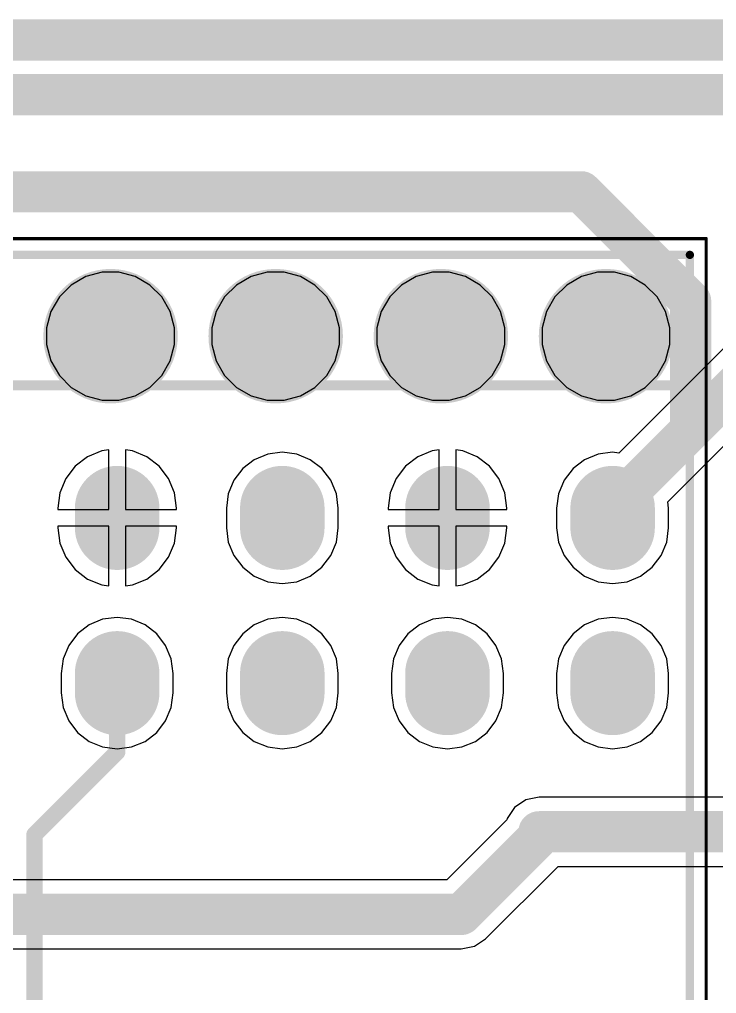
# Model space of a CAD drawing. Header units: inches. Extents: x -0.01 to 8.25, y -0.01 to 4.91.
# Drawn here: x 1.791 to 2.213, y 1.17 to 1.76 of the extents above; entities that cross this region are included whole.
import ezdxf

# ---------------------------------------------------------------- set-up
doc = ezdxf.new("R2010")
doc.units = ezdxf.units.IN
doc.header["$MEASUREMENT"] = 0
for name, color, linetype in [('Bottom Layer', 5, 'Continuous'), ('Bottom Solder', 6, 'Continuous'), ('Multi-Layer', 9, 'Continuous'), ('Pad Holes', 156, 'Continuous'), ('Top Assembly', 56, 'Continuous'), ('Top Courtyard', 56, 'Continuous'), ('Top Layer', 1, 'Continuous'), ('Top Overlay', 2, 'Continuous'), ('Top Solder', 216, 'Continuous')]:
    doc.layers.add(name, color=color, linetype=linetype)

# ---------------------------------------------------------------- blocks, each defined once
blk = doc.blocks.new('MODULE_ESP32_DEVKITC_32D_37')
at = {"layer": 'Bottom Layer'}
h = blk.add_hatch(color=5, dxfattribs=at)
edge = h.paths.add_edge_path()
edge.add_arc((0.5, -0.72205), 0.03071, 0, 360)
h = blk.add_hatch(color=5, dxfattribs=at)
edge = h.paths.add_edge_path()
edge.add_arc((0.5, -0.82205), 0.03071, 0, 360)
h = blk.add_hatch(color=5, dxfattribs=at)
edge = h.paths.add_edge_path()
edge.add_arc((0.5, -0.92205), 0.03071, 0, 360)
h = blk.add_hatch(color=5, dxfattribs=at)
edge = h.paths.add_edge_path()
edge.add_arc((0.5, -1.02205), 0.03071, 0, 360)
at = {"layer": 'Bottom Solder'}
h = blk.add_hatch(color=6, dxfattribs=at)
edge = h.paths.add_edge_path()
edge.add_arc((0.5, -0.72205), 0.04071, 0, 360)
h = blk.add_hatch(color=6, dxfattribs=at)
edge = h.paths.add_edge_path()
edge.add_arc((0.5, -0.82205), 0.04071, 0, 360)
h = blk.add_hatch(color=6, dxfattribs=at)
edge = h.paths.add_edge_path()
edge.add_arc((0.5, -0.92205), 0.04071, 0, 360)
h = blk.add_hatch(color=6, dxfattribs=at)
edge = h.paths.add_edge_path()
edge.add_arc((0.5, -1.02205), 0.04071, 0, 360)
at = {"layer": 'Multi-Layer'}
h = blk.add_hatch(color=9, dxfattribs=at)
edge = h.paths.add_edge_path()
edge.add_arc((0.5, -0.72205), 0.03071, 0, 360)
h = blk.add_hatch(color=9, dxfattribs=at)
edge = h.paths.add_edge_path()
edge.add_arc((0.5, -0.82205), 0.03071, 0, 360)
h = blk.add_hatch(color=9, dxfattribs=at)
edge = h.paths.add_edge_path()
edge.add_arc((0.5, -0.92205), 0.03071, 0, 360)
h = blk.add_hatch(color=9, dxfattribs=at)
edge = h.paths.add_edge_path()
edge.add_arc((0.5, -1.02205), 0.03071, 0, 360)
at = {"layer": 'Pad Holes'}
h = blk.add_hatch(color=7, dxfattribs=at)
edge = h.paths.add_edge_path()
edge.add_arc((0.5, -0.72205), 0.02047, 0, 360)
h = blk.add_hatch(color=7, dxfattribs=at)
edge = h.paths.add_edge_path()
edge.add_arc((0.5, -0.82205), 0.02047, 0, 360)
h = blk.add_hatch(color=7, dxfattribs=at)
edge = h.paths.add_edge_path()
edge.add_arc((0.5, -0.92205), 0.02047, 0, 360)
h = blk.add_hatch(color=7, dxfattribs=at)
edge = h.paths.add_edge_path()
edge.add_arc((0.5, -1.02205), 0.02047, 0, 360)
at = {"layer": 'Top Layer'}
h = blk.add_hatch(color=1, dxfattribs=at)
edge = h.paths.add_edge_path()
edge.add_arc((0.5, -0.72205), 0.03071, 0, 360)
h = blk.add_hatch(color=1, dxfattribs=at)
edge = h.paths.add_edge_path()
edge.add_arc((0.5, -0.82205), 0.03071, 0, 360)
h = blk.add_hatch(color=1, dxfattribs=at)
edge = h.paths.add_edge_path()
edge.add_arc((0.5, -0.92205), 0.03071, 0, 360)
h = blk.add_hatch(color=1, dxfattribs=at)
edge = h.paths.add_edge_path()
edge.add_arc((0.5, -1.02205), 0.03071, 0, 360)
at = {"layer": 'Top Solder'}
h = blk.add_hatch(color=216, dxfattribs=at)
edge = h.paths.add_edge_path()
edge.add_arc((0.5, -0.72205), 0.04071, 0, 360)
h = blk.add_hatch(color=216, dxfattribs=at)
edge = h.paths.add_edge_path()
edge.add_arc((0.5, -0.82205), 0.04071, 0, 360)
h = blk.add_hatch(color=216, dxfattribs=at)
edge = h.paths.add_edge_path()
edge.add_arc((0.5, -0.92205), 0.04071, 0, 360)
h = blk.add_hatch(color=216, dxfattribs=at)
edge = h.paths.add_edge_path()
edge.add_arc((0.5, -1.02205), 0.04071, 0, 360)
at = {"layer": 'Top Assembly'}
for points in [[(0.54921, 1.0689, 0.005, 0.005, 0), (0.54921, -1.07283, 0.005, 0.005, 0)], [(-0.54921, -1.07283, 0.005, 0.005, 0), (0.54921, -1.07283, 0.005, 0.005, 0)]]:
    blk.add_lwpolyline(points, format="xyseb", dxfattribs=at)
blk.add_lwpolyline([(0.54796, -1.07283, 0.0025, 0.0025, 1), (0.55046, -1.07283, 0.0025, 0.0025, 1)], format="xyseb", close=True, dxfattribs=at)
blk.add_lwpolyline([(0.54796, -1.07283, 0.0025, 0.0025, 1), (0.55046, -1.07283, 0.0025, 0.0025, 1)], format="xyseb", close=True, dxfattribs=at)
at = {"layer": 'Top Courtyard'}
for points in [[(0.55906, 1.07874, 0.00197, 0.00197, 0), (0.55906, -1.08268, 0.00197, 0.00197, 0)], [(-0.55906, -1.08268, 0.00197, 0.00197, 0), (0.55906, -1.08268, 0.00197, 0.00197, 0)]]:
    blk.add_lwpolyline(points, format="xyseb", dxfattribs=at)
blk.add_lwpolyline([(0.55856, -1.08268, 0.000984, 0.000984, 1), (0.55955, -1.08268, 0.000984, 0.000984, 1)], format="xyseb", close=True, dxfattribs=at)
blk.add_lwpolyline([(0.55856, -1.08268, 0.000984, 0.000984, 1), (0.55955, -1.08268, 0.000984, 0.000984, 1)], format="xyseb", close=True, dxfattribs=at)
at = {"layer": 'Top Overlay'}
for points in [[(0.54921, 1.0689, 0.005, 0.005, 0), (0.54921, -1.07283, 0.005, 0.005, 0)], [(-0.54921, -1.07283, 0.005, 0.005, 0), (0.54921, -1.07283, 0.005, 0.005, 0)]]:
    blk.add_lwpolyline(points, format="xyseb", dxfattribs=at)
blk.add_lwpolyline([(0.54796, -1.07283, 0.0025, 0.0025, 1), (0.55046, -1.07283, 0.0025, 0.0025, 1)], format="xyseb", close=True, dxfattribs=at)
blk.add_lwpolyline([(0.54796, -1.07283, 0.0025, 0.0025, 1), (0.55046, -1.07283, 0.0025, 0.0025, 1)], format="xyseb", close=True, dxfattribs=at)
blk = doc.blocks.new('RPI_ZERO_W_38')
at = {"layer": 'Bottom Layer'}
h = blk.add_hatch(color=5, dxfattribs=at)
edge = h.paths.add_edge_path()
edge.add_arc((-0.69213, 0.96378), 0.02559, 180, 360)
edge.add_line((-0.66654, 0.96378), (-0.66654, 0.97559))
edge.add_arc((-0.69213, 0.97559), 0.02559, 0, 180)
edge.add_line((-0.71772, 0.97559), (-0.71772, 0.96378))
h = blk.add_hatch(color=5, dxfattribs=at)
edge = h.paths.add_edge_path()
edge.add_arc((-0.59213, 0.96378), 0.02559, 180, 360)
edge.add_line((-0.56654, 0.96378), (-0.56654, 0.97559))
edge.add_arc((-0.59213, 0.97559), 0.02559, 0, 180)
edge.add_line((-0.61772, 0.97559), (-0.61772, 0.96378))
h = blk.add_hatch(color=5, dxfattribs=at)
edge = h.paths.add_edge_path()
edge.add_arc((-0.49213, 0.96378), 0.02559, 180, 360)
edge.add_line((-0.46654, 0.96378), (-0.46654, 0.97559))
edge.add_arc((-0.49213, 0.97559), 0.02559, 0, 180)
edge.add_line((-0.51772, 0.97559), (-0.51772, 0.96378))
h = blk.add_hatch(color=5, dxfattribs=at)
edge = h.paths.add_edge_path()
edge.add_arc((-0.39213, 0.96378), 0.02559, 180, 360)
edge.add_line((-0.36654, 0.96378), (-0.36654, 0.97559))
edge.add_arc((-0.39213, 0.97559), 0.02559, 0, 180)
edge.add_line((-0.41772, 0.97559), (-0.41772, 0.96378))
h = blk.add_hatch(color=5, dxfattribs=at)
edge = h.paths.add_edge_path()
edge.add_arc((-0.69213, 0.86378), 0.02559, 180, 360)
edge.add_line((-0.66654, 0.86378), (-0.66654, 0.87559))
edge.add_arc((-0.69213, 0.87559), 0.02559, 0, 180)
edge.add_line((-0.71772, 0.87559), (-0.71772, 0.86378))
h = blk.add_hatch(color=5, dxfattribs=at)
edge = h.paths.add_edge_path()
edge.add_arc((-0.59213, 0.86378), 0.02559, 180, 360)
edge.add_line((-0.56654, 0.86378), (-0.56654, 0.87559))
edge.add_arc((-0.59213, 0.87559), 0.02559, 0, 180)
edge.add_line((-0.61772, 0.87559), (-0.61772, 0.86378))
h = blk.add_hatch(color=5, dxfattribs=at)
edge = h.paths.add_edge_path()
edge.add_arc((-0.49213, 0.86378), 0.02559, 180, 360)
edge.add_line((-0.46654, 0.86378), (-0.46654, 0.87559))
edge.add_arc((-0.49213, 0.87559), 0.02559, 0, 180)
edge.add_line((-0.51772, 0.87559), (-0.51772, 0.86378))
h = blk.add_hatch(color=5, dxfattribs=at)
edge = h.paths.add_edge_path()
edge.add_arc((-0.39213, 0.86378), 0.02559, 180, 360)
edge.add_line((-0.36654, 0.86378), (-0.36654, 0.87559))
edge.add_arc((-0.39213, 0.87559), 0.02559, 0, 180)
edge.add_line((-0.41772, 0.87559), (-0.41772, 0.86378))
at = {"layer": 'Bottom Solder'}
h = blk.add_hatch(color=6, dxfattribs=at)
edge = h.paths.add_edge_path()
edge.add_arc((-0.69213, 0.96378), 0.02559, 180, 360)
edge.add_line((-0.66654, 0.96378), (-0.66654, 0.97559))
edge.add_arc((-0.69213, 0.97559), 0.02559, 0, 180)
edge.add_line((-0.71772, 0.97559), (-0.71772, 0.96378))
h = blk.add_hatch(color=6, dxfattribs=at)
edge = h.paths.add_edge_path()
edge.add_arc((-0.59213, 0.96378), 0.02559, 180, 360)
edge.add_line((-0.56654, 0.96378), (-0.56654, 0.97559))
edge.add_arc((-0.59213, 0.97559), 0.02559, 0, 180)
edge.add_line((-0.61772, 0.97559), (-0.61772, 0.96378))
h = blk.add_hatch(color=6, dxfattribs=at)
edge = h.paths.add_edge_path()
edge.add_arc((-0.49213, 0.96378), 0.02559, 180, 360)
edge.add_line((-0.46654, 0.96378), (-0.46654, 0.97559))
edge.add_arc((-0.49213, 0.97559), 0.02559, 0, 180)
edge.add_line((-0.51772, 0.97559), (-0.51772, 0.96378))
h = blk.add_hatch(color=6, dxfattribs=at)
edge = h.paths.add_edge_path()
edge.add_arc((-0.39213, 0.96378), 0.02559, 180, 360)
edge.add_line((-0.36654, 0.96378), (-0.36654, 0.97559))
edge.add_arc((-0.39213, 0.97559), 0.02559, 0, 180)
edge.add_line((-0.41772, 0.97559), (-0.41772, 0.96378))
h = blk.add_hatch(color=6, dxfattribs=at)
edge = h.paths.add_edge_path()
edge.add_arc((-0.69213, 0.86378), 0.02559, 180, 360)
edge.add_line((-0.66654, 0.86378), (-0.66654, 0.87559))
edge.add_arc((-0.69213, 0.87559), 0.02559, 0, 180)
edge.add_line((-0.71772, 0.87559), (-0.71772, 0.86378))
h = blk.add_hatch(color=6, dxfattribs=at)
edge = h.paths.add_edge_path()
edge.add_arc((-0.59213, 0.86378), 0.02559, 180, 360)
edge.add_line((-0.56654, 0.86378), (-0.56654, 0.87559))
edge.add_arc((-0.59213, 0.87559), 0.02559, 0, 180)
edge.add_line((-0.61772, 0.87559), (-0.61772, 0.86378))
h = blk.add_hatch(color=6, dxfattribs=at)
edge = h.paths.add_edge_path()
edge.add_arc((-0.49213, 0.86378), 0.02559, 180, 360)
edge.add_line((-0.46654, 0.86378), (-0.46654, 0.87559))
edge.add_arc((-0.49213, 0.87559), 0.02559, 0, 180)
edge.add_line((-0.51772, 0.87559), (-0.51772, 0.86378))
h = blk.add_hatch(color=6, dxfattribs=at)
edge = h.paths.add_edge_path()
edge.add_arc((-0.39213, 0.86378), 0.02559, 180, 360)
edge.add_line((-0.36654, 0.86378), (-0.36654, 0.87559))
edge.add_arc((-0.39213, 0.87559), 0.02559, 0, 180)
edge.add_line((-0.41772, 0.87559), (-0.41772, 0.86378))
at = {"layer": 'Multi-Layer'}
h = blk.add_hatch(color=9, dxfattribs=at)
edge = h.paths.add_edge_path()
edge.add_arc((-0.69213, 0.96378), 0.02559, 180, 360)
edge.add_line((-0.66654, 0.96378), (-0.66654, 0.97559))
edge.add_arc((-0.69213, 0.97559), 0.02559, 0, 180)
edge.add_line((-0.71772, 0.97559), (-0.71772, 0.96378))
h = blk.add_hatch(color=9, dxfattribs=at)
edge = h.paths.add_edge_path()
edge.add_arc((-0.59213, 0.96378), 0.02559, 180, 360)
edge.add_line((-0.56654, 0.96378), (-0.56654, 0.97559))
edge.add_arc((-0.59213, 0.97559), 0.02559, 0, 180)
edge.add_line((-0.61772, 0.97559), (-0.61772, 0.96378))
h = blk.add_hatch(color=9, dxfattribs=at)
edge = h.paths.add_edge_path()
edge.add_arc((-0.49213, 0.96378), 0.02559, 180, 360)
edge.add_line((-0.46654, 0.96378), (-0.46654, 0.97559))
edge.add_arc((-0.49213, 0.97559), 0.02559, 0, 180)
edge.add_line((-0.51772, 0.97559), (-0.51772, 0.96378))
h = blk.add_hatch(color=9, dxfattribs=at)
edge = h.paths.add_edge_path()
edge.add_arc((-0.39213, 0.96378), 0.02559, 180, 360)
edge.add_line((-0.36654, 0.96378), (-0.36654, 0.97559))
edge.add_arc((-0.39213, 0.97559), 0.02559, 0, 180)
edge.add_line((-0.41772, 0.97559), (-0.41772, 0.96378))
h = blk.add_hatch(color=9, dxfattribs=at)
edge = h.paths.add_edge_path()
edge.add_arc((-0.69213, 0.86378), 0.02559, 180, 360)
edge.add_line((-0.66654, 0.86378), (-0.66654, 0.87559))
edge.add_arc((-0.69213, 0.87559), 0.02559, 0, 180)
edge.add_line((-0.71772, 0.87559), (-0.71772, 0.86378))
h = blk.add_hatch(color=9, dxfattribs=at)
edge = h.paths.add_edge_path()
edge.add_arc((-0.59213, 0.86378), 0.02559, 180, 360)
edge.add_line((-0.56654, 0.86378), (-0.56654, 0.87559))
edge.add_arc((-0.59213, 0.87559), 0.02559, 0, 180)
edge.add_line((-0.61772, 0.87559), (-0.61772, 0.86378))
h = blk.add_hatch(color=9, dxfattribs=at)
edge = h.paths.add_edge_path()
edge.add_arc((-0.49213, 0.86378), 0.02559, 180, 360)
edge.add_line((-0.46654, 0.86378), (-0.46654, 0.87559))
edge.add_arc((-0.49213, 0.87559), 0.02559, 0, 180)
edge.add_line((-0.51772, 0.87559), (-0.51772, 0.86378))
h = blk.add_hatch(color=9, dxfattribs=at)
edge = h.paths.add_edge_path()
edge.add_arc((-0.39213, 0.86378), 0.02559, 180, 360)
edge.add_line((-0.36654, 0.86378), (-0.36654, 0.87559))
edge.add_arc((-0.39213, 0.87559), 0.02559, 0, 180)
edge.add_line((-0.41772, 0.87559), (-0.41772, 0.86378))
at = {"layer": 'Pad Holes'}
h = blk.add_hatch(color=7, dxfattribs=at)
edge = h.paths.add_edge_path()
edge.add_arc((-0.69213, 0.96969), 0.02, 0, 360)
h = blk.add_hatch(color=7, dxfattribs=at)
edge = h.paths.add_edge_path()
edge.add_arc((-0.59213, 0.96969), 0.02, 0, 360)
h = blk.add_hatch(color=7, dxfattribs=at)
edge = h.paths.add_edge_path()
edge.add_arc((-0.49213, 0.96969), 0.02, 0, 360)
h = blk.add_hatch(color=7, dxfattribs=at)
edge = h.paths.add_edge_path()
edge.add_arc((-0.39213, 0.96969), 0.02, 0, 360)
h = blk.add_hatch(color=7, dxfattribs=at)
edge = h.paths.add_edge_path()
edge.add_arc((-0.69213, 0.86969), 0.02, 0, 360)
h = blk.add_hatch(color=7, dxfattribs=at)
edge = h.paths.add_edge_path()
edge.add_arc((-0.59213, 0.86969), 0.02, 0, 360)
h = blk.add_hatch(color=7, dxfattribs=at)
edge = h.paths.add_edge_path()
edge.add_arc((-0.49213, 0.86969), 0.02, 0, 360)
h = blk.add_hatch(color=7, dxfattribs=at)
edge = h.paths.add_edge_path()
edge.add_arc((-0.39213, 0.86969), 0.02, 0, 360)
at = {"layer": 'Top Layer'}
h = blk.add_hatch(color=1, dxfattribs=at)
edge = h.paths.add_edge_path()
edge.add_arc((-0.69213, 0.96378), 0.02559, 180, 360)
edge.add_line((-0.66654, 0.96378), (-0.66654, 0.97559))
edge.add_arc((-0.69213, 0.97559), 0.02559, 0, 180)
edge.add_line((-0.71772, 0.97559), (-0.71772, 0.96378))
h = blk.add_hatch(color=1, dxfattribs=at)
edge = h.paths.add_edge_path()
edge.add_arc((-0.59213, 0.96378), 0.02559, 180, 360)
edge.add_line((-0.56654, 0.96378), (-0.56654, 0.97559))
edge.add_arc((-0.59213, 0.97559), 0.02559, 0, 180)
edge.add_line((-0.61772, 0.97559), (-0.61772, 0.96378))
h = blk.add_hatch(color=1, dxfattribs=at)
edge = h.paths.add_edge_path()
edge.add_arc((-0.49213, 0.96378), 0.02559, 180, 360)
edge.add_line((-0.46654, 0.96378), (-0.46654, 0.97559))
edge.add_arc((-0.49213, 0.97559), 0.02559, 0, 180)
edge.add_line((-0.51772, 0.97559), (-0.51772, 0.96378))
h = blk.add_hatch(color=1, dxfattribs=at)
edge = h.paths.add_edge_path()
edge.add_arc((-0.39213, 0.96378), 0.02559, 180, 360)
edge.add_line((-0.36654, 0.96378), (-0.36654, 0.97559))
edge.add_arc((-0.39213, 0.97559), 0.02559, 0, 180)
edge.add_line((-0.41772, 0.97559), (-0.41772, 0.96378))
h = blk.add_hatch(color=1, dxfattribs=at)
edge = h.paths.add_edge_path()
edge.add_arc((-0.69213, 0.86378), 0.02559, 180, 360)
edge.add_line((-0.66654, 0.86378), (-0.66654, 0.87559))
edge.add_arc((-0.69213, 0.87559), 0.02559, 0, 180)
edge.add_line((-0.71772, 0.87559), (-0.71772, 0.86378))
h = blk.add_hatch(color=1, dxfattribs=at)
edge = h.paths.add_edge_path()
edge.add_arc((-0.59213, 0.86378), 0.02559, 180, 360)
edge.add_line((-0.56654, 0.86378), (-0.56654, 0.87559))
edge.add_arc((-0.59213, 0.87559), 0.02559, 0, 180)
edge.add_line((-0.61772, 0.87559), (-0.61772, 0.86378))
h = blk.add_hatch(color=1, dxfattribs=at)
edge = h.paths.add_edge_path()
edge.add_arc((-0.49213, 0.86378), 0.02559, 180, 360)
edge.add_line((-0.46654, 0.86378), (-0.46654, 0.87559))
edge.add_arc((-0.49213, 0.87559), 0.02559, 0, 180)
edge.add_line((-0.51772, 0.87559), (-0.51772, 0.86378))
h = blk.add_hatch(color=1, dxfattribs=at)
edge = h.paths.add_edge_path()
edge.add_arc((-0.39213, 0.86378), 0.02559, 180, 360)
edge.add_line((-0.36654, 0.86378), (-0.36654, 0.87559))
edge.add_arc((-0.39213, 0.87559), 0.02559, 0, 180)
edge.add_line((-0.41772, 0.87559), (-0.41772, 0.86378))
at = {"layer": 'Top Solder'}
h = blk.add_hatch(color=216, dxfattribs=at)
edge = h.paths.add_edge_path()
edge.add_arc((-0.69213, 0.96378), 0.02559, 180, 360)
edge.add_line((-0.66654, 0.96378), (-0.66654, 0.97559))
edge.add_arc((-0.69213, 0.97559), 0.02559, 0, 180)
edge.add_line((-0.71772, 0.97559), (-0.71772, 0.96378))
h = blk.add_hatch(color=216, dxfattribs=at)
edge = h.paths.add_edge_path()
edge.add_arc((-0.59213, 0.96378), 0.02559, 180, 360)
edge.add_line((-0.56654, 0.96378), (-0.56654, 0.97559))
edge.add_arc((-0.59213, 0.97559), 0.02559, 0, 180)
edge.add_line((-0.61772, 0.97559), (-0.61772, 0.96378))
h = blk.add_hatch(color=216, dxfattribs=at)
edge = h.paths.add_edge_path()
edge.add_arc((-0.49213, 0.96378), 0.02559, 180, 360)
edge.add_line((-0.46654, 0.96378), (-0.46654, 0.97559))
edge.add_arc((-0.49213, 0.97559), 0.02559, 0, 180)
edge.add_line((-0.51772, 0.97559), (-0.51772, 0.96378))
h = blk.add_hatch(color=216, dxfattribs=at)
edge = h.paths.add_edge_path()
edge.add_arc((-0.39213, 0.96378), 0.02559, 180, 360)
edge.add_line((-0.36654, 0.96378), (-0.36654, 0.97559))
edge.add_arc((-0.39213, 0.97559), 0.02559, 0, 180)
edge.add_line((-0.41772, 0.97559), (-0.41772, 0.96378))
h = blk.add_hatch(color=216, dxfattribs=at)
edge = h.paths.add_edge_path()
edge.add_arc((-0.69213, 0.86378), 0.02559, 180, 360)
edge.add_line((-0.66654, 0.86378), (-0.66654, 0.87559))
edge.add_arc((-0.69213, 0.87559), 0.02559, 0, 180)
edge.add_line((-0.71772, 0.87559), (-0.71772, 0.86378))
h = blk.add_hatch(color=216, dxfattribs=at)
edge = h.paths.add_edge_path()
edge.add_arc((-0.59213, 0.86378), 0.02559, 180, 360)
edge.add_line((-0.56654, 0.86378), (-0.56654, 0.87559))
edge.add_arc((-0.59213, 0.87559), 0.02559, 0, 180)
edge.add_line((-0.61772, 0.87559), (-0.61772, 0.86378))
h = blk.add_hatch(color=216, dxfattribs=at)
edge = h.paths.add_edge_path()
edge.add_arc((-0.49213, 0.86378), 0.02559, 180, 360)
edge.add_line((-0.46654, 0.86378), (-0.46654, 0.87559))
edge.add_arc((-0.49213, 0.87559), 0.02559, 0, 180)
edge.add_line((-0.51772, 0.87559), (-0.51772, 0.86378))
h = blk.add_hatch(color=216, dxfattribs=at)
edge = h.paths.add_edge_path()
edge.add_arc((-0.39213, 0.86378), 0.02559, 180, 360)
edge.add_line((-0.36654, 0.86378), (-0.36654, 0.87559))
edge.add_arc((-0.39213, 0.87559), 0.02559, 0, 180)
edge.add_line((-0.41772, 0.87559), (-0.41772, 0.86378))
at = {"layer": 'Top Overlay'}
blk.add_lwpolyline([(-2.45, 1.05, 0.006, 0.006, 0), (0.2, 1.05, 0.006, 0.006, 0)], format="xyseb", dxfattribs=at)

msp = doc.modelspace()

# ---------------------------------------------------------------- linework, layer by layer
at = {"layer": 'Bottom Layer'}
for p, q in [((2.3251, 1.66836), (2.15382, 1.49708)), ((2.18338, 1.46752), (2.34854, 1.63268)), ((1.83106, 1.60387), (1.82223, 1.59877)), ((1.8409, 1.6065), (1.83106, 1.60387)), ((1.8511, 1.6065), (1.8409, 1.6065)), ((1.86094, 1.60387), (1.8511, 1.6065)), ((1.86977, 1.59877), (1.86094, 1.60387)), ((1.93106, 1.60387), (1.92223, 1.59877)), ((1.9409, 1.6065), (1.93106, 1.60387)), ((1.9511, 1.6065), (1.9409, 1.6065)), ((1.96094, 1.60387), (1.9511, 1.6065)), ((1.96977, 1.59877), (1.96094, 1.60387)), ((2.03106, 1.60387), (2.02223, 1.59877)), ((2.0409, 1.6065), (2.03106, 1.60387)), ((2.0511, 1.6065), (2.0409, 1.6065)), ((2.06094, 1.60387), (2.0511, 1.6065)), ((2.06977, 1.59877), (2.06094, 1.60387)), ((2.13106, 1.60387), (2.12223, 1.59877)), ((2.1409, 1.6065), (2.13106, 1.60387)), ((2.1511, 1.6065), (2.1409, 1.6065)), ((2.16094, 1.60387), (2.1511, 1.6065)), ((2.16977, 1.59877), (2.16094, 1.60387)), ((1.82223, 1.59877), (1.81503, 1.59156)), ((1.87698, 1.59156), (1.86977, 1.59877)), ((1.92223, 1.59877), (1.91503, 1.59156)), ((1.97698, 1.59156), (1.96977, 1.59877)), ((2.02223, 1.59877), (2.01503, 1.59156)), ((2.07698, 1.59156), (2.06977, 1.59877)), ((2.12223, 1.59877), (2.11503, 1.59156)), ((2.17698, 1.59156), (2.16977, 1.59877)), ((1.81503, 1.59156), (1.80993, 1.58274)), ((1.88207, 1.58274), (1.87698, 1.59156)), ((1.91503, 1.59156), (1.90993, 1.58274)), ((1.98207, 1.58274), (1.97698, 1.59156)), ((2.01503, 1.59156), (2.00993, 1.58274)), ((2.08207, 1.58274), (2.07698, 1.59156)), ((2.11503, 1.59156), (2.10993, 1.58274)), ((2.18207, 1.58274), (2.17698, 1.59156)), ((1.80993, 1.58274), (1.80729, 1.57289)), ((1.88471, 1.57289), (1.88207, 1.58274)), ((1.90993, 1.58274), (1.90729, 1.57289)), ((1.98471, 1.57289), (1.98207, 1.58274)), ((2.00993, 1.58274), (2.00729, 1.57289)), ((2.08471, 1.57289), (2.08207, 1.58274)), ((2.10993, 1.58274), (2.10729, 1.57289)), ((2.18471, 1.57289), (2.18207, 1.58274)), ((1.80729, 1.57289), (1.80729, 1.5627)), ((1.88471, 1.5627), (1.88471, 1.57289)), ((1.90729, 1.57289), (1.90729, 1.5627)), ((1.98471, 1.5627), (1.98471, 1.57289)), ((2.00729, 1.57289), (2.00729, 1.5627)), ((2.08471, 1.5627), (2.08471, 1.57289)), ((2.10729, 1.57289), (2.10729, 1.5627)), ((2.18471, 1.5627), (2.18471, 1.57289)), ((1.80729, 1.5627), (1.80993, 1.55286)), ((1.88207, 1.55286), (1.88471, 1.5627)), ((1.90729, 1.5627), (1.90993, 1.55286)), ((1.98207, 1.55286), (1.98471, 1.5627)), ((2.00729, 1.5627), (2.00993, 1.55286)), ((2.08207, 1.55286), (2.08471, 1.5627)), ((2.10729, 1.5627), (2.10993, 1.55286)), ((2.18207, 1.55286), (2.18471, 1.5627)), ((1.80993, 1.55286), (1.81503, 1.54403)), ((1.87698, 1.54403), (1.88207, 1.55286)), ((1.90993, 1.55286), (1.91503, 1.54403)), ((1.97698, 1.54403), (1.98207, 1.55286)), ((2.00993, 1.55286), (2.01503, 1.54403)), ((2.07698, 1.54403), (2.08207, 1.55286)), ((2.10993, 1.55286), (2.11503, 1.54403)), ((2.17698, 1.54403), (2.18207, 1.55286)), ((1.81503, 1.54403), (1.82223, 1.53682)), ((1.86977, 1.53682), (1.87698, 1.54403)), ((1.91503, 1.54403), (1.92223, 1.53682)), ((1.96977, 1.53682), (1.97698, 1.54403)), ((2.01503, 1.54403), (2.02223, 1.53682)), ((2.06977, 1.53682), (2.07698, 1.54403)), ((2.11503, 1.54403), (2.12223, 1.53682)), ((2.16977, 1.53682), (2.17698, 1.54403)), ((1.82223, 1.53682), (1.83106, 1.53173)), ((1.86094, 1.53173), (1.86977, 1.53682)), ((1.92223, 1.53682), (1.93106, 1.53173)), ((1.96094, 1.53173), (1.96977, 1.53682)), ((2.02223, 1.53682), (2.03106, 1.53173)), ((2.06094, 1.53173), (2.06977, 1.53682)), ((2.12223, 1.53682), (2.13106, 1.53173)), ((2.16094, 1.53173), (2.16977, 1.53682)), ((1.83106, 1.53173), (1.8409, 1.52909)), ((1.8409, 1.52909), (1.8511, 1.52909)), ((1.8511, 1.52909), (1.86094, 1.53173)), ((1.93106, 1.53173), (1.9409, 1.52909)), ((1.9409, 1.52909), (1.9511, 1.52909)), ((1.9511, 1.52909), (1.96094, 1.53173)), ((2.03106, 1.53173), (2.0409, 1.52909)), ((2.0409, 1.52909), (2.0511, 1.52909)), ((2.0511, 1.52909), (2.06094, 1.53173)), ((2.13106, 1.53173), (2.1409, 1.52909)), ((2.1409, 1.52909), (2.1511, 1.52909)), ((2.1511, 1.52909), (2.16094, 1.53173)), ((1.84071, 1.49838), (1.83205, 1.49479)), ((1.845, 1.49894), (1.84071, 1.49838)), ((1.845, 1.4628), (1.845, 1.49894)), ((1.85929, 1.49838), (1.855, 1.49894)), ((1.855, 1.49894), (1.855, 1.4628)), ((1.86795, 1.49479), (1.85929, 1.49838)), ((1.95, 1.49758), (1.94123, 1.49643)), ((1.95877, 1.49643), (1.95, 1.49758)), ((2.04071, 1.49838), (2.03205, 1.49479)), ((2.045, 1.49894), (2.04071, 1.49838)), ((2.045, 1.4628), (2.045, 1.49894)), ((2.05929, 1.49838), (2.055, 1.49894)), ((2.055, 1.49894), (2.055, 1.4628)), ((2.06795, 1.49479), (2.05929, 1.49838)), ((2.15, 1.49758), (2.14123, 1.49643)), ((2.15382, 1.49708), (2.15, 1.49758)), ((1.83205, 1.49479), (1.82462, 1.48909)), ((1.87538, 1.48909), (1.86795, 1.49479)), ((1.93306, 1.49304), (1.92604, 1.48766)), ((1.94123, 1.49643), (1.93306, 1.49304)), ((1.96694, 1.49304), (1.95877, 1.49643)), ((1.97396, 1.48766), (1.96694, 1.49304)), ((2.03205, 1.49479), (2.02462, 1.48909)), ((2.07538, 1.48909), (2.06795, 1.49479)), ((2.13306, 1.49304), (2.12604, 1.48766)), ((2.14123, 1.49643), (2.13306, 1.49304)), ((1.82462, 1.48909), (1.81891, 1.48165)), ((1.88109, 1.48165), (1.87538, 1.48909)), ((1.92604, 1.48766), (1.92066, 1.48064)), ((1.97934, 1.48064), (1.97396, 1.48766)), ((2.02462, 1.48909), (2.01891, 1.48165)), ((2.08109, 1.48165), (2.07538, 1.48909)), ((2.12604, 1.48766), (2.12066, 1.48064)), ((1.81891, 1.48165), (1.81533, 1.47299)), ((1.88467, 1.47299), (1.88109, 1.48165)), ((1.92066, 1.48064), (1.91727, 1.47247)), ((1.98273, 1.47247), (1.97934, 1.48064)), ((2.01891, 1.48165), (2.01533, 1.47299)), ((2.08467, 1.47299), (2.08109, 1.48165)), ((2.12066, 1.48064), (2.11727, 1.47247)), ((1.81533, 1.47299), (1.8141, 1.4637)), ((1.8859, 1.4637), (1.88467, 1.47299)), ((1.91727, 1.47247), (1.91612, 1.4637)), ((1.98388, 1.4637), (1.98273, 1.47247)), ((2.01533, 1.47299), (2.0141, 1.4637)), ((2.0859, 1.4637), (2.08467, 1.47299)), ((2.11727, 1.47247), (2.11612, 1.4637)), ((1.8141, 1.4637), (1.8141, 1.4628)), ((1.8141, 1.4628), (1.845, 1.4628)), ((1.855, 1.4628), (1.8859, 1.4628)), ((1.8859, 1.4628), (1.8859, 1.4637)), ((1.91612, 1.4637), (1.91612, 1.45189)), ((1.98388, 1.45189), (1.98388, 1.4637)), ((2.0141, 1.4637), (2.0141, 1.4628)), ((2.0141, 1.4628), (2.045, 1.4628)), ((2.055, 1.4628), (2.0859, 1.4628)), ((2.0859, 1.4628), (2.0859, 1.4637)), ((2.11612, 1.4637), (2.11612, 1.45189)), ((2.18388, 1.4637), (2.18338, 1.46752)), ((2.18388, 1.45189), (2.18388, 1.4637)), ((1.845, 1.4528), (1.8141, 1.4528)), ((1.8141, 1.4528), (1.8141, 1.45189)), ((1.8141, 1.45189), (1.81533, 1.4426)), ((1.845, 1.41665), (1.845, 1.4528)), ((1.8859, 1.4528), (1.855, 1.4528)), ((1.855, 1.4528), (1.855, 1.41665)), ((1.88467, 1.4426), (1.8859, 1.45189)), ((1.8859, 1.45189), (1.8859, 1.4528)), ((1.91612, 1.45189), (1.91727, 1.44312)), ((1.98273, 1.44312), (1.98388, 1.45189)), ((2.045, 1.4528), (2.0141, 1.4528)), ((2.0141, 1.4528), (2.0141, 1.45189)), ((2.0141, 1.45189), (2.01533, 1.4426)), ((2.045, 1.41665), (2.045, 1.4528)), ((2.0859, 1.4528), (2.055, 1.4528)), ((2.055, 1.4528), (2.055, 1.41665)), ((2.08467, 1.4426), (2.0859, 1.45189)), ((2.0859, 1.45189), (2.0859, 1.4528)), ((2.11612, 1.45189), (2.11727, 1.44312)), ((2.18273, 1.44312), (2.18388, 1.45189)), ((1.81533, 1.4426), (1.81891, 1.43394)), ((1.88109, 1.43394), (1.88467, 1.4426)), ((1.91727, 1.44312), (1.92066, 1.43495)), ((1.97934, 1.43495), (1.98273, 1.44312)), ((2.01533, 1.4426), (2.01891, 1.43394)), ((2.08109, 1.43394), (2.08467, 1.4426)), ((2.11727, 1.44312), (2.12066, 1.43495)), ((2.17934, 1.43495), (2.18273, 1.44312)), ((1.81891, 1.43394), (1.82462, 1.42651)), ((1.87538, 1.42651), (1.88109, 1.43394)), ((1.92066, 1.43495), (1.92604, 1.42793)), ((1.97396, 1.42793), (1.97934, 1.43495)), ((2.01891, 1.43394), (2.02462, 1.42651)), ((2.07538, 1.42651), (2.08109, 1.43394)), ((2.12066, 1.43495), (2.12604, 1.42793)), ((2.17396, 1.42793), (2.17934, 1.43495)), ((1.92604, 1.42793), (1.93306, 1.42255)), ((1.96694, 1.42255), (1.97396, 1.42793)), ((2.12604, 1.42793), (2.13306, 1.42255)), ((2.16694, 1.42255), (2.17396, 1.42793)), ((1.82462, 1.42651), (1.83205, 1.4208)), ((1.86795, 1.4208), (1.87538, 1.42651)), ((1.93306, 1.42255), (1.94123, 1.41916)), ((1.95877, 1.41916), (1.96694, 1.42255)), ((2.02462, 1.42651), (2.03205, 1.4208)), ((2.06795, 1.4208), (2.07538, 1.42651)), ((2.13306, 1.42255), (2.14123, 1.41916)), ((2.15877, 1.41916), (2.16694, 1.42255)), ((1.83205, 1.4208), (1.84071, 1.41722)), ((1.84071, 1.41722), (1.845, 1.41665)), ((1.855, 1.41665), (1.85929, 1.41722)), ((1.85929, 1.41722), (1.86795, 1.4208)), ((1.94123, 1.41916), (1.95, 1.41801)), ((1.95, 1.41801), (1.95877, 1.41916)), ((2.03205, 1.4208), (2.04071, 1.41722)), ((2.04071, 1.41722), (2.045, 1.41665)), ((2.055, 1.41665), (2.05929, 1.41722)), ((2.05929, 1.41722), (2.06795, 1.4208)), ((2.14123, 1.41916), (2.15, 1.41801)), ((2.15, 1.41801), (2.15877, 1.41916)), ((1.85, 1.39758), (1.84123, 1.39643)), ((1.85877, 1.39643), (1.85, 1.39758)), ((1.95, 1.39758), (1.94123, 1.39643)), ((1.95877, 1.39643), (1.95, 1.39758)), ((2.05, 1.39758), (2.04123, 1.39643)), ((2.05877, 1.39643), (2.05, 1.39758)), ((2.15, 1.39758), (2.14123, 1.39643)), ((2.15877, 1.39643), (2.15, 1.39758)), ((1.83306, 1.39304), (1.82604, 1.38766)), ((1.84123, 1.39643), (1.83306, 1.39304)), ((1.86694, 1.39304), (1.85877, 1.39643)), ((1.87396, 1.38766), (1.86694, 1.39304)), ((1.93306, 1.39304), (1.92604, 1.38766)), ((1.94123, 1.39643), (1.93306, 1.39304)), ((1.96694, 1.39304), (1.95877, 1.39643)), ((1.97396, 1.38766), (1.96694, 1.39304)), ((2.03306, 1.39304), (2.02604, 1.38766)), ((2.04123, 1.39643), (2.03306, 1.39304)), ((2.06694, 1.39304), (2.05877, 1.39643)), ((2.07396, 1.38766), (2.06694, 1.39304)), ((2.13306, 1.39304), (2.12604, 1.38766)), ((2.14123, 1.39643), (2.13306, 1.39304)), ((2.16694, 1.39304), (2.15877, 1.39643)), ((2.17396, 1.38766), (2.16694, 1.39304)), ((1.82604, 1.38766), (1.82066, 1.38064)), ((1.87934, 1.38064), (1.87396, 1.38766)), ((1.92604, 1.38766), (1.92066, 1.38064)), ((1.97934, 1.38064), (1.97396, 1.38766)), ((2.02604, 1.38766), (2.02066, 1.38064)), ((2.07934, 1.38064), (2.07396, 1.38766)), ((2.12604, 1.38766), (2.12066, 1.38064)), ((2.17934, 1.38064), (2.17396, 1.38766)), ((1.82066, 1.38064), (1.81727, 1.37247)), ((1.88273, 1.37247), (1.87934, 1.38064)), ((1.92066, 1.38064), (1.91727, 1.37247)), ((1.98273, 1.37247), (1.97934, 1.38064)), ((2.02066, 1.38064), (2.01727, 1.37247)), ((2.08273, 1.37247), (2.07934, 1.38064)), ((2.12066, 1.38064), (2.11727, 1.37247)), ((2.18273, 1.37247), (2.17934, 1.38064)), ((1.81727, 1.37247), (1.81612, 1.3637)), ((1.88388, 1.3637), (1.88273, 1.37247)), ((1.91727, 1.37247), (1.91612, 1.3637)), ((1.98388, 1.3637), (1.98273, 1.37247)), ((2.01727, 1.37247), (2.01612, 1.3637)), ((2.08388, 1.3637), (2.08273, 1.37247)), ((2.11727, 1.37247), (2.11612, 1.3637)), ((2.18388, 1.3637), (2.18273, 1.37247)), ((1.81612, 1.3637), (1.81612, 1.35189)), ((1.88388, 1.35189), (1.88388, 1.3637)), ((1.91612, 1.3637), (1.91612, 1.35189)), ((1.98388, 1.35189), (1.98388, 1.3637)), ((2.01612, 1.3637), (2.01612, 1.35189)), ((2.08388, 1.35189), (2.08388, 1.3637)), ((2.11612, 1.3637), (2.11612, 1.35189)), ((2.18388, 1.35189), (2.18388, 1.3637)), ((1.81612, 1.35189), (1.81727, 1.34312)), ((1.88273, 1.34312), (1.88388, 1.35189)), ((1.91612, 1.35189), (1.91727, 1.34312)), ((1.98273, 1.34312), (1.98388, 1.35189)), ((2.01612, 1.35189), (2.01727, 1.34312)), ((2.08273, 1.34312), (2.08388, 1.35189)), ((2.11612, 1.35189), (2.11727, 1.34312)), ((2.18273, 1.34312), (2.18388, 1.35189)), ((1.81727, 1.34312), (1.82066, 1.33495)), ((1.87934, 1.33495), (1.88273, 1.34312)), ((1.91727, 1.34312), (1.92066, 1.33495)), ((1.97934, 1.33495), (1.98273, 1.34312)), ((2.01727, 1.34312), (2.02066, 1.33495)), ((2.07934, 1.33495), (2.08273, 1.34312)), ((2.11727, 1.34312), (2.12066, 1.33495)), ((2.17934, 1.33495), (2.18273, 1.34312)), ((1.82066, 1.33495), (1.82604, 1.32793)), ((1.87396, 1.32793), (1.87934, 1.33495)), ((1.92066, 1.33495), (1.92604, 1.32793)), ((1.97396, 1.32793), (1.97934, 1.33495)), ((2.02066, 1.33495), (2.02604, 1.32793)), ((2.07396, 1.32793), (2.07934, 1.33495)), ((2.12066, 1.33495), (2.12604, 1.32793)), ((2.17396, 1.32793), (2.17934, 1.33495)), ((1.82604, 1.32793), (1.83306, 1.32255)), ((1.86694, 1.32255), (1.87396, 1.32793)), ((1.92604, 1.32793), (1.93306, 1.32255)), ((1.96694, 1.32255), (1.97396, 1.32793)), ((2.02604, 1.32793), (2.03306, 1.32255)), ((2.06694, 1.32255), (2.07396, 1.32793)), ((2.12604, 1.32793), (2.13306, 1.32255)), ((2.16694, 1.32255), (2.17396, 1.32793)), ((1.83306, 1.32255), (1.84123, 1.31916)), ((1.85877, 1.31916), (1.86694, 1.32255)), ((1.93306, 1.32255), (1.94123, 1.31916)), ((1.95877, 1.31916), (1.96694, 1.32255)), ((2.03306, 1.32255), (2.04123, 1.31916)), ((2.05877, 1.31916), (2.06694, 1.32255)), ((2.13306, 1.32255), (2.14123, 1.31916)), ((2.15877, 1.31916), (2.16694, 1.32255)), ((1.84123, 1.31916), (1.85, 1.31801)), ((1.85, 1.31801), (1.85877, 1.31916)), ((1.94123, 1.31916), (1.95, 1.31801)), ((1.95, 1.31801), (1.95877, 1.31916)), ((2.04123, 1.31916), (2.05, 1.31801)), ((2.05, 1.31801), (2.05877, 1.31916)), ((2.14123, 1.31916), (2.15, 1.31801)), ((2.15, 1.31801), (2.15877, 1.31916)), ((2.09745, 1.28711), (2.09067, 1.28258)), ((2.10545, 1.2887), (2.09745, 1.28711)), ((2.59169, 1.2887), (2.10545, 1.2887)), ((2.09067, 1.28258), (2.08614, 1.2758)), ((2.08599, 1.27502), (2.04966, 1.2387)), ((2.08614, 1.2758), (2.08599, 1.27502)), ((2.0731, 1.20302), (2.11698, 1.24689)), ((2.11698, 1.24689), (2.56136, 1.24689)), ((2.04966, 1.2387), (1.38875, 1.2387)), ((2.06632, 1.19849), (2.0731, 1.20302)), ((1.3801, 1.19689), (2.05832, 1.19689)), ((2.05832, 1.19689), (2.06632, 1.19849)), ((2.05832, 1.19689), (2.05832, 1.19689))]:
    msp.add_line(p, q, dxfattribs=at)
for points in [[(2.15, 1.4637, 0.025, 0.025, 0), (2.33988, 1.65358, 0.025, 0.025, 0)], [(2.146, 1.4578, 0.025, 0.025, 0), (2.146, 1.4637, 0.025, 0.025, 0)], [(2.15, 1.4578, 0.025, 0.025, 0), (2.15, 1.4637, 0.025, 0.025, 0)], [(2.10545, 1.2678, 0.025, 0.025, 0), (2.60035, 1.2678, 0.025, 0.025, 0)], [(2.05832, 1.2178, 0.025, 0.025, 0), (2.10382, 1.2633, 0.025, 0.025, 0)], [(1.3801, 1.2178, 0.025, 0.025, 0), (2.05832, 1.2178, 0.025, 0.025, 0)]]:
    msp.add_lwpolyline(points, format="xyseb", dxfattribs=at)
for points in [[(2.13975, 1.4637, 0.0125, 0.0125, 1), (2.15225, 1.4637, 0.0125, 0.0125, 1)], [(2.14375, 1.4637, 0.0125, 0.0125, 1), (2.15625, 1.4637, 0.0125, 0.0125, 1)], [(2.14375, 1.4637, 0.0125, 0.0125, 1), (2.15625, 1.4637, 0.0125, 0.0125, 1)], [(2.13975, 1.4578, 0.0125, 0.0125, 1), (2.15225, 1.4578, 0.0125, 0.0125, 1)], [(2.14375, 1.4578, 0.0125, 0.0125, 1), (2.15625, 1.4578, 0.0125, 0.0125, 1)], [(2.0992, 1.2678, 0.0125, 0.0125, 1), (2.1117, 1.2678, 0.0125, 0.0125, 1)], [(2.09757, 1.2633, 0.0125, 0.0125, 1), (2.11007, 1.2633, 0.0125, 0.0125, 1)], [(2.05207, 1.2178, 0.0125, 0.0125, 1), (2.06457, 1.2178, 0.0125, 0.0125, 1)], [(2.05207, 1.2178, 0.0125, 0.0125, 1), (2.06457, 1.2178, 0.0125, 0.0125, 1)]]:
    msp.add_lwpolyline(points, format="xyseb", close=True, dxfattribs=at)
at = {"layer": 'Top Layer'}
for points in [[(1.62839, 1.747, 0.025, 0.025, 0), (2.26789, 1.747, 0.025, 0.025, 0)], [(1.64206, 1.714, 0.025, 0.025, 0), (2.25422, 1.714, 0.025, 0.025, 0)], [(1.67114, 1.65518, 0.025, 0.025, 0), (2.13104, 1.65518, 0.025, 0.025, 0)], [(2.13104, 1.65518, 0.025, 0.025, 0), (2.19721, 1.58901, 0.025, 0.025, 0)], [(2.19721, 1.51091, 0.025, 0.025, 0), (2.19721, 1.58901, 0.025, 0.025, 0)], [(2.15, 1.4637, 0.025, 0.025, 0), (2.19721, 1.51091, 0.025, 0.025, 0)], [(2.15, 1.4578, 0.025, 0.025, 0), (2.15, 1.4637, 0.025, 0.025, 0)], [(1.85, 1.31608, 0.01, 0.01, 0), (1.85, 1.3578, 0.01, 0.01, 0)], [(1.8, 1.26608, 0.01, 0.01, 0), (1.85, 1.31608, 0.01, 0.01, 0)], [(1.8, 1.116, 0.01, 0.01, 0), (1.8, 1.26608, 0.01, 0.01, 0)]]:
    msp.add_lwpolyline(points, format="xyseb", dxfattribs=at)
for points in [[(2.12479, 1.65518, 0.0125, 0.0125, 1), (2.13729, 1.65518, 0.0125, 0.0125, 1)], [(2.12479, 1.65518, 0.0125, 0.0125, 1), (2.13729, 1.65518, 0.0125, 0.0125, 1)], [(2.19096, 1.58901, 0.0125, 0.0125, 1), (2.20346, 1.58901, 0.0125, 0.0125, 1)], [(2.19096, 1.58901, 0.0125, 0.0125, 1), (2.20346, 1.58901, 0.0125, 0.0125, 1)], [(2.19096, 1.51091, 0.0125, 0.0125, 1), (2.20346, 1.51091, 0.0125, 0.0125, 1)], [(2.19096, 1.51091, 0.0125, 0.0125, 1), (2.20346, 1.51091, 0.0125, 0.0125, 1)], [(2.14375, 1.4637, 0.0125, 0.0125, 1), (2.15625, 1.4637, 0.0125, 0.0125, 1)], [(2.14375, 1.4637, 0.0125, 0.0125, 1), (2.15625, 1.4637, 0.0125, 0.0125, 1)], [(2.14375, 1.4578, 0.0125, 0.0125, 1), (2.15625, 1.4578, 0.0125, 0.0125, 1)], [(1.8475, 1.3578, 0.005, 0.005, 1), (1.8525, 1.3578, 0.005, 0.005, 1)], [(1.8475, 1.31608, 0.005, 0.005, 1), (1.8525, 1.31608, 0.005, 0.005, 1)], [(1.8475, 1.31608, 0.005, 0.005, 1), (1.8525, 1.31608, 0.005, 0.005, 1)], [(1.7975, 1.26608, 0.005, 0.005, 1), (1.8025, 1.26608, 0.005, 0.005, 1)], [(1.7975, 1.26608, 0.005, 0.005, 1), (1.8025, 1.26608, 0.005, 0.005, 1)]]:
    msp.add_lwpolyline(points, format="xyseb", close=True, dxfattribs=at)

# ---------------------------------------------------------------- block references
at = {"rotation": 90}
msp.add_blockref('MODULE_ESP32_DEVKITC_32D_37', (1.12395, 1.0678), dxfattribs=at)
msp.add_blockref('RPI_ZERO_W_38', (2.54213, 0.48811))

doc.saveas('drawing.dxf')
